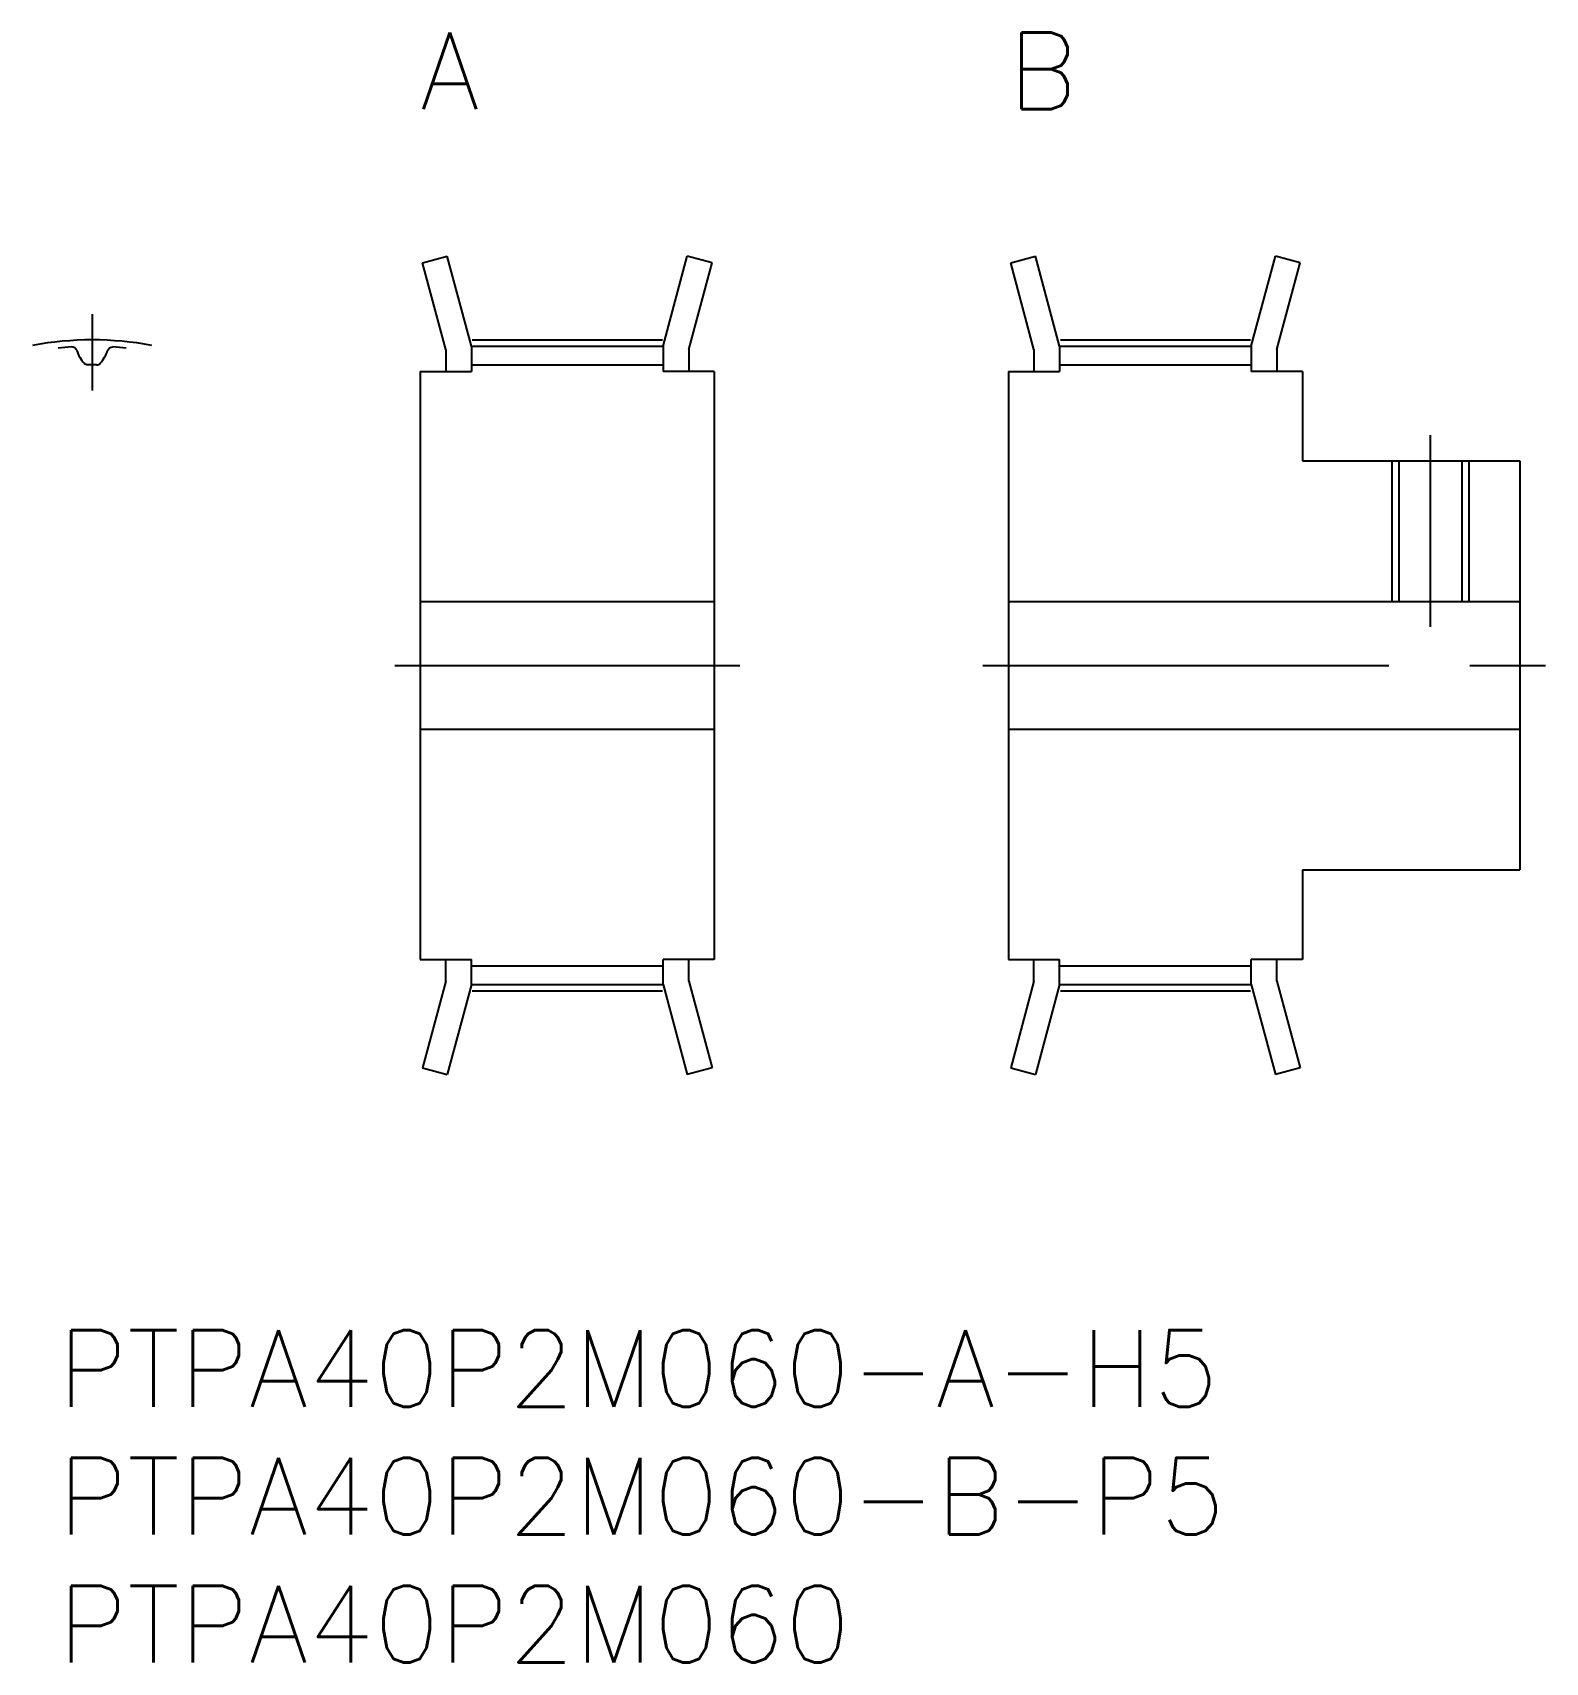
# Model space of a CAD drawing. Extents: x -1 to 58.2, y -13 to 50.8.
import ezdxf

# ---------------------------------------------------------------- set-up
doc = ezdxf.new("R2010")
doc.units = 0
doc.header["$LTSCALE"] = 0.5
doc.linetypes.add('CENTER', pattern=[50.8, 31.75, -6.35, 6.35, -6.35])
for name, color, linetype in [('MSM_CENTER', 1, 'CENTER'), ('MSM_CONTINUOUS', 7, 'CONTINUOUS'), ('MSM_NARROW', 5, 'CONTINUOUS'), ('MSM_PART_NUMBER', 7, 'CONTINUOUS')]:
    doc.layers.add(name, color=color, linetype=linetype)
doc.styles.get("Standard").update_dxf_attribs({"font": 'txt.shx', "height": 3, "bigfont": 'bigfont.shx'})

# ---------------------------------------------------------------- blocks, each defined once
blk = doc.blocks.new('*U105')
at = {"layer": 'MSM_PART_NUMBER'}
blk.add_text('B', height=3, dxfattribs=at).set_placement((37.16, 47.75))
blk = doc.blocks.new('*U106')
at = {"layer": 'MSM_PART_NUMBER'}
blk.add_text('A', height=3, dxfattribs=at).set_placement((14.16, 47.75))
blk = doc.blocks.new('*U107')
at = {"layer": 'MSM_PART_NUMBER'}
blk.add_text('PTPA40P2M060-A-H5', height=3, dxfattribs=at).set_placement((0, -3))
blk = doc.blocks.new('*U108')
at = {"layer": 'MSM_PART_NUMBER'}
blk.add_text('PTPA40P2M060-B-P5', height=3, dxfattribs=at).set_placement((0, -8))
blk = doc.blocks.new('*U109')
at = {"layer": 'MSM_PART_NUMBER'}
blk.add_text('PTPA40P2M060', height=3, dxfattribs=at).set_placement((0, -13))

msp = doc.modelspace()

# ---------------------------------------------------------------- linework, layer by layer
at = {"layer": 'MSM_CENTER'}
for p, q in [((1.33, 39.73), (1.33, 36.75)), ((16.193, 38.73), (23.627, 38.73)), ((39.193, 38.73), (46.627, 38.73)), ((53.66, 35), (53.66, 27.5)), ((13.16, 26), (26.66, 26)), ((36.16, 26), (58.16, 26)), ((16.193, 13.27), (23.627, 13.27)), ((39.193, 13.27), (46.627, 13.27))]:
    msp.add_line(p, q, dxfattribs=at)
msp.add_arc((1.33, 26), 12.73, 79.45357, 100.54643, dxfattribs=at)
at = {"layer": 'MSM_CONTINUOUS'}
for p, q in [((14.251, 41.741), (15.217, 42)), ((15.16, 38.348), (14.251, 41.741)), ((16.16, 38.48), (15.217, 42)), ((23.66, 38.48), (24.603, 42)), ((25.569, 41.741), (24.603, 42)), ((24.66, 38.348), (25.569, 41.741)), ((37.251, 41.741), (38.217, 42)), ((38.16, 38.348), (37.251, 41.741)), ((39.16, 38.48), (38.217, 42)), ((46.66, 38.48), (47.603, 42)), ((48.569, 41.741), (47.603, 42)), ((47.66, 38.348), (48.569, 41.741)), ((15.16, 38.348), (15.16, 37.5)), ((16.16, 38.48), (16.16, 37.5)), ((16.16, 38.48), (23.66, 38.48)), ((23.66, 38.48), (23.66, 37.5)), ((24.66, 38.348), (24.66, 37.5)), ((38.16, 38.348), (38.16, 37.5)), ((39.16, 38.48), (39.16, 37.5)), ((39.16, 38.48), (46.66, 38.48)), ((46.66, 38.48), (46.66, 37.5)), ((47.66, 38.348), (47.66, 37.5)), ((16.16, 37.75), (23.66, 37.75)), ((39.16, 37.75), (46.66, 37.75)), ((14.16, 37.5), (16.16, 37.5)), ((14.16, 37.5), (14.16, 14.5)), ((25.66, 37.5), (23.66, 37.5)), ((25.66, 37.5), (25.66, 14.5)), ((37.16, 37.5), (39.16, 37.5)), ((37.16, 37.5), (37.16, 14.5)), ((48.66, 37.5), (46.66, 37.5)), ((48.66, 37.5), (48.66, 34)), ((48.66, 34), (57.16, 34)), ((52.43, 34), (52.43, 28.5)), ((54.889, 34), (54.889, 28.5)), ((57.16, 34), (57.16, 18)), ((14.16, 28.5), (25.66, 28.5)), ((37.16, 28.5), (57.16, 28.5)), ((14.16, 23.5), (25.66, 23.5)), ((37.16, 23.5), (57.16, 23.5)), ((48.66, 18), (57.16, 18)), ((48.66, 18), (48.66, 14.5)), ((14.16, 14.5), (16.16, 14.5)), ((15.16, 13.652), (15.16, 14.5)), ((16.16, 13.52), (16.16, 14.5)), ((16.16, 14.25), (23.66, 14.25)), ((23.66, 13.52), (23.66, 14.5)), ((25.66, 14.5), (23.66, 14.5)), ((24.66, 13.652), (24.66, 14.5)), ((37.16, 14.5), (39.16, 14.5)), ((38.16, 13.652), (38.16, 14.5)), ((39.16, 13.52), (39.16, 14.5)), ((39.16, 14.25), (46.66, 14.25)), ((46.66, 13.52), (46.66, 14.5)), ((48.66, 14.5), (46.66, 14.5)), ((47.66, 13.652), (47.66, 14.5)), ((15.16, 13.652), (14.251, 10.259)), ((16.16, 13.52), (15.217, 10)), ((16.16, 13.52), (23.66, 13.52)), ((23.66, 13.52), (24.603, 10)), ((24.66, 13.652), (25.569, 10.259)), ((38.16, 13.652), (37.251, 10.259)), ((39.16, 13.52), (38.217, 10)), ((39.16, 13.52), (46.66, 13.52)), ((46.66, 13.52), (47.603, 10)), ((47.66, 13.652), (48.569, 10.259)), ((14.251, 10.259), (15.217, 10)), ((25.569, 10.259), (24.603, 10)), ((37.251, 10.259), (38.217, 10)), ((48.569, 10.259), (47.603, 10))]:
    msp.add_line(p, q, dxfattribs=at)
for centre, radius, start, end in [((1.33, 26), 12.48, 93.71062, 96.11766), ((0.535, 38.254), 0.2, 17.43256, 93.71062), ((1.995, 38.713), 1.33, 197.43256, 222.52611), ((0.665, 38.713), 1.33, 317.47389, 342.56744), ((1.33, 26), 12.48, 83.88234, 86.28938), ((1.33, 26), 11.75, 89.18186, 90.80445), ((1.498, 37.949), 0.2, 269.19555, 317.47389)]:
    msp.add_arc(centre, radius, start, end, dxfattribs=at)
at = {"layer": 'MSM_CONTINUOUS', "extrusion": (0, 0, -1)}
for centre, start, end in [((-2.125, 38.254), 17.43256, 93.71062), ((-1.162, 37.949), 269.19555, 317.47389)]:
    msp.add_arc(centre, 0.2, start, end, dxfattribs=at)
at = {"layer": 'MSM_NARROW'}
for p, q in [((52.16, 34), (52.16, 28.5)), ((55.16, 34), (55.16, 28.5))]:
    msp.add_line(p, q, dxfattribs=at)

# ---------------------------------------------------------------- block references
at = {"layer": 'MSM_CONTINUOUS'}
for name in ['*U106', '*U105', '*U107', '*U108', '*U109']:
    msp.add_blockref(name, (0, 0), dxfattribs=at)

doc.saveas('drawing.dxf')
